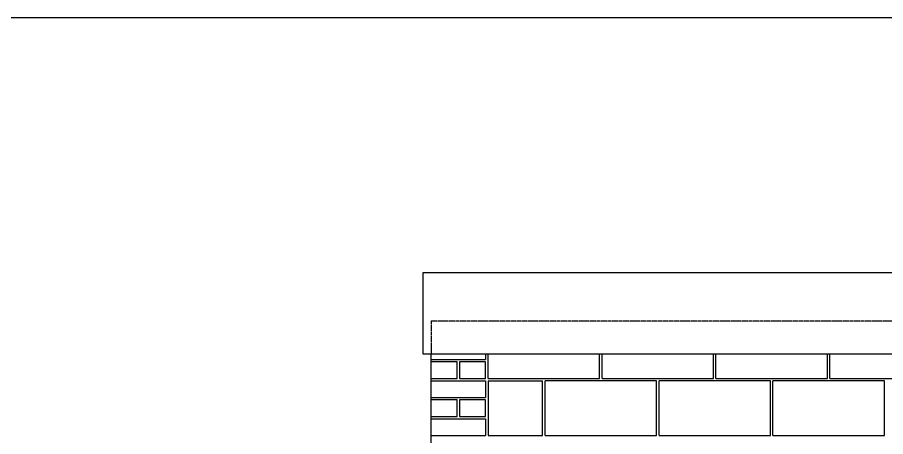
# Model space of a CAD drawing. Header units: millimetres. Extents: x -11841 to 102317, y -68819 to 40378.
# Drawn here: x 70573 to 74002, y 5368 to 7024 of the extents above; entities that cross this region are included whole.
import ezdxf

# ---------------------------------------------------------------- set-up
doc = ezdxf.new("R2010")
doc.units = ezdxf.units.MM
doc.linetypes.add('ACAD_ISO02W100', pattern=[15, 12, -3])
doc.layers.add('A-Walls', color=7, linetype='Continuous')

msp = doc.modelspace()

# ---------------------------------------------------------------- linework, layer by layer
for p, q in [((29010.93717630551, 7023.92037969888), (102306.6628090826, 7023.92037969888)), ((72206.62741914048, 2887.83228170709), (72206.62741914048, 5693.832281707095)), ((72421.6274191405, 5693.832281707095), (72421.62741914048, 5672.832281707067)), ((72431.62741914048, 5597.832281707067), (72431.62741914048, 5693.832281707095)), ((72871.62741914048, 5597.832281707067), (72871.62741914048, 5693.832281707095)), ((72881.62741914048, 5597.832281707067), (72881.62741914048, 5693.832281707095)), ((73321.62741914048, 5597.832281707067), (73321.62741914048, 5693.832281707095)), ((73331.62741914048, 5597.832281707067), (73331.6274191405, 5693.832281707095)), ((73771.62741914048, 5597.832281707067), (73771.62741914048, 5693.832281707093)), ((73781.62741914048, 5597.832281707067), (73781.62741914048, 5693.832281707093)), ((72206.62741914048, 5672.832281707067), (72421.62741914048, 5672.832281707067)), ((72309.12741914048, 5662.832281707067), (72206.62741914048, 5662.832281707067)), ((72309.12741914048, 5597.832281707067), (72309.12741914048, 5662.832281707067)), ((72421.62741914048, 5662.832281707067), (72319.12741914048, 5662.832281707067)), ((72319.12741914048, 5662.832281707067), (72319.12741914048, 5597.832281707067)), ((72421.62741914048, 5597.832281707067), (72421.62741914048, 5662.832281707067)), ((72206.62741914048, 5597.832281707067), (72309.12741914048, 5597.832281707067)), ((72319.12741914048, 5597.832281707067), (72421.62741914048, 5597.832281707067)), ((72431.62741914048, 5597.832281707067), (72871.62741914048, 5597.832281707067)), ((72881.62741914048, 5597.832281707067), (73321.62741914048, 5597.832281707067)), ((73331.62741914048, 5597.832281707067), (73771.62741914048, 5597.832281707067)), ((73781.62741914048, 5597.832281707067), (74221.62741914048, 5597.832281707067)), ((72206.62741914048, 5587.832281707067), (72421.62741914048, 5587.832281707067)), ((72421.62741914048, 5587.832281707067), (72421.62741914048, 5522.832281707067)), ((72431.62741914048, 5587.832281707067), (72646.62741914048, 5587.832281707067)), ((72431.62741914048, 5587.832281707067), (72431.62741914048, 5372.832281707067)), ((72646.62741914048, 5372.832281707067), (72646.62741914048, 5587.832281707067)), ((72656.62741914048, 5372.832281707067), (72656.62741914048, 5587.832281707067)), ((73096.62741914048, 5587.832281707067), (72656.62741914048, 5587.832281707067)), ((73096.62741914048, 5372.832281707067), (73096.62741914048, 5587.832281707067)), ((73106.62741914048, 5372.832281707067), (73106.62741914048, 5587.832281707067)), ((73546.62741914048, 5587.832281707067), (73106.62741914048, 5587.832281707067)), ((73546.62741914048, 5372.832281707067), (73546.62741914048, 5587.832281707067)), ((73556.62741914048, 5372.832281707067), (73556.62741914048, 5587.832281707067)), ((73996.62741914048, 5587.832281707067), (73556.62741914048, 5587.832281707067)), ((73996.62741914048, 5372.832281707067), (73996.62741914048, 5587.832281707067)), ((72206.62741914048, 5522.832281707067), (72421.62741914048, 5522.832281707067)), ((72309.12741914048, 5512.832281707067), (72206.62741914048, 5512.832281707067)), ((72309.12741914048, 5447.832281707067), (72309.12741914048, 5512.832281707067)), ((72421.62741914048, 5512.832281707067), (72319.12741914048, 5512.832281707067)), ((72319.12741914048, 5512.832281707067), (72319.12741914048, 5447.832281707067)), ((72421.62741914048, 5447.832281707067), (72421.62741914048, 5512.832281707067)), ((72206.62741914048, 5447.832281707067), (72309.12741914048, 5447.832281707067)), ((72206.62741914048, 5437.832281707067), (72421.62741914048, 5437.832281707067)), ((72319.12741914048, 5447.832281707067), (72421.62741914048, 5447.832281707067)), ((72421.62741914048, 5437.832281707067), (72421.62741914048, 5372.832281707067)), ((72206.62741914048, 5372.832281707067), (72421.62741914048, 5372.832281707067)), ((72431.62741914048, 5372.832281707067), (72646.62741914048, 5372.832281707067)), ((72656.62741914048, 5372.832281707067), (73096.62741914048, 5372.832281707067)), ((73106.62741914048, 5372.832281707067), (73546.62741914048, 5372.832281707067)), ((73556.62741914048, 5372.832281707067), (73996.62741914048, 5372.832281707067))]:
    msp.add_line(p, q)
at = {"ltscale": 0.58}
for p, q in [((72174.62741914048, 5693.832281707095), (72174.62741914048, 6015.832281707095)), ((72174.62741914048, 6015.832281707095), (75126.62741914048, 6015.832281707095)), ((75126.62741914048, 5693.832281707093), (72174.62741914048, 5693.832281707095))]:
    msp.add_line(p, q, dxfattribs=at)
at = {"linetype": 'ACAD_ISO02W100', "ltscale": 0.58}
for q in [(75126.62741914048, 5825.832281707095), (72206.6274191405, 5693.832281707095)]:
    msp.add_line((72206.62741914048, 5825.832281707095), q, dxfattribs=at)
at = {"layer": 'A-Walls'}
msp.add_line((72206.62741914048, 2887.832281707135), (72206.6274191405, 5693.832281707095), dxfattribs=at)

doc.saveas('drawing.dxf')
